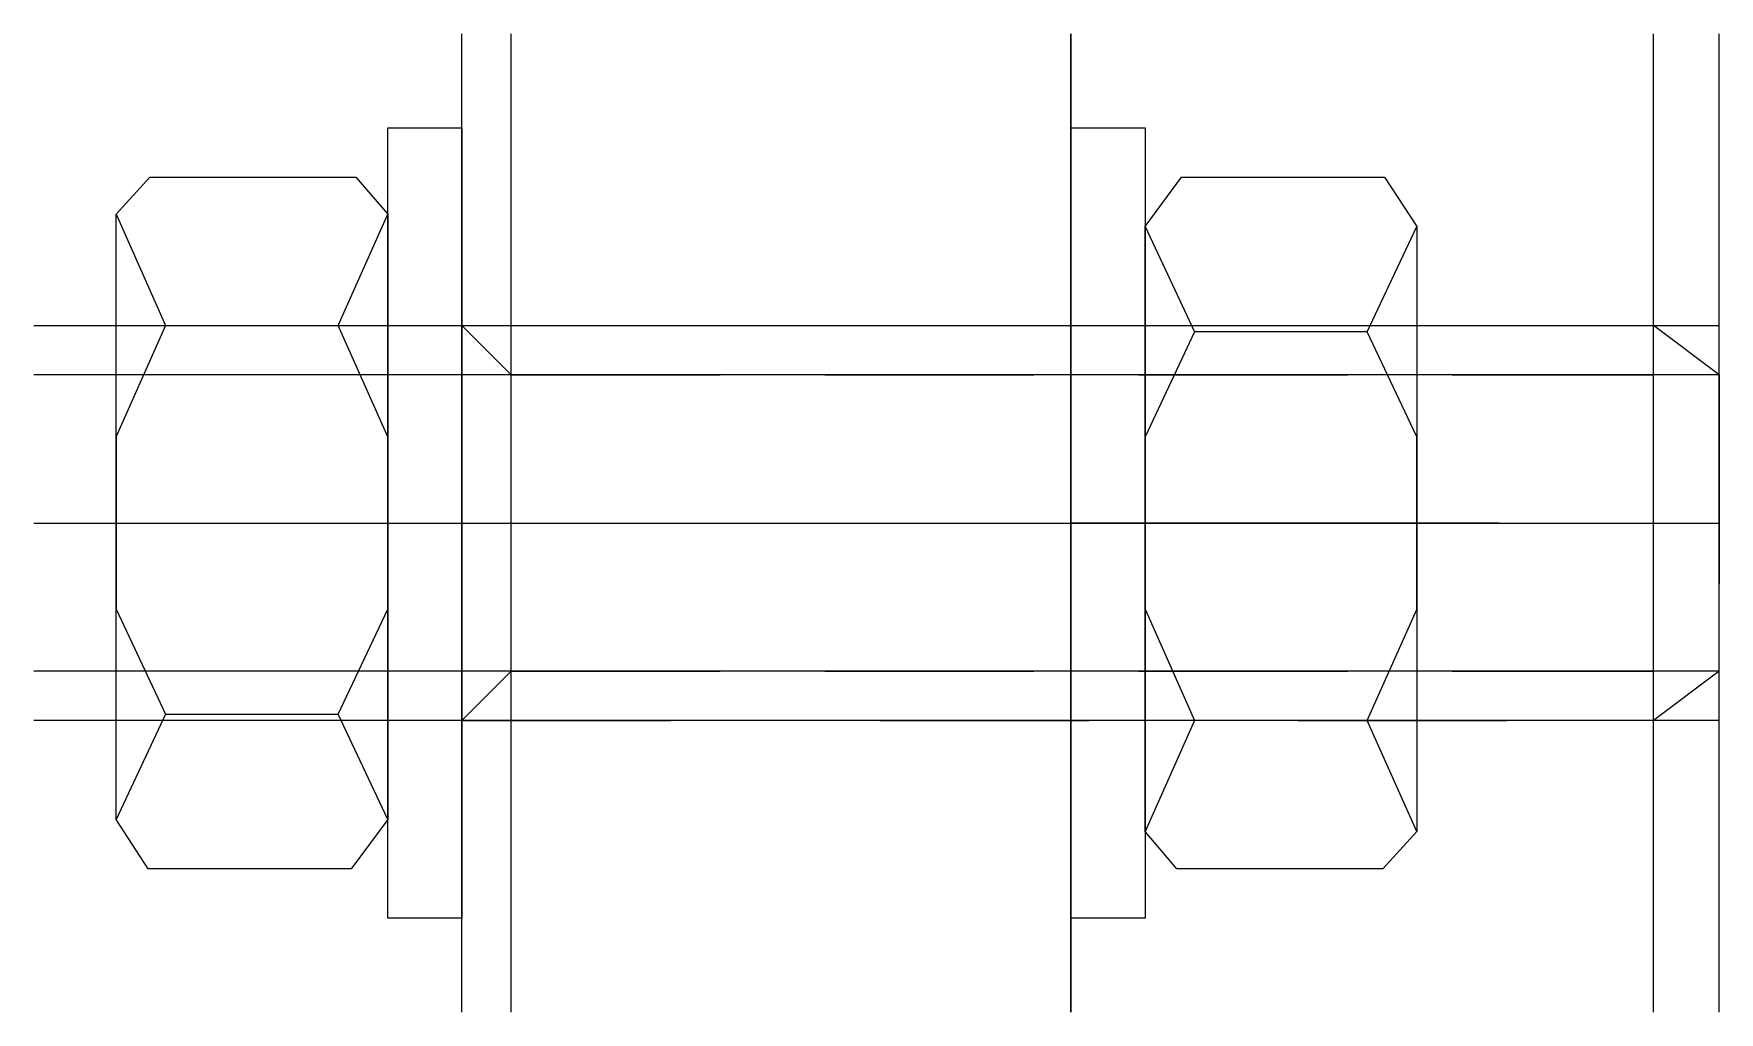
# Model space of a CAD drawing. Extents: x -13 to 38.2, y -14.9 to 14.9.
import ezdxf

# ---------------------------------------------------------------- set-up
doc = ezdxf.new("R2010")
doc.units = 0
doc.linetypes.add('DASHED', pattern=[12.7, 6.35, -6.35])
doc.linetypes.add('HIDDEN', pattern=[9.525, 6.35, -3.175])
doc.layers.get('0').update_dxf_attribs({"linetype": 'CONTINUOUS'})

msp = doc.modelspace()

# ---------------------------------------------------------------- linework, layer by layer
at = {"linetype": 'CONTINUOUS'}
for p, q in [((0, -14.86), (0, 14.86)), ((0, -14.86), (0, 14.86)), ((1.5, -14.86), (1.5, 14.86)), ((18.5, -14.86), (18.5, 14.86)), ((18.5, 14.86), (18.5, -14.86)), ((36.19, -14.86), (36.19, 14.86)), ((38.19, -14.86), (38.19, 14.86)), ((-2.25, 0), (-2.25, 12)), ((-2.25, 12), (0, 12)), ((0, 12), (0, -12)), ((18.5, -12), (18.5, 12)), ((18.5, 12), (20.75, 12)), ((20.75, 12), (20.75, 0)), ((-10.5, 9.38), (-9.47, 10.5)), ((-9.47, 10.5), (-3.22, 10.5)), ((-3.22, 10.5), (-2.25, 9.38)), ((20.75, 9), (21.86, 10.5)), ((21.86, 10.5), (28.02, 10.5)), ((28.02, 10.5), (29, 9)), ((-10.5, 9.38), (-9, 6)), ((-10.5, -9), (-10.5, 9.38)), ((-3.75, 6), (-2.25, 9.38)), ((-2.25, 9.38), (-2.25, 0)), ((20.75, 0), (20.75, 9)), ((20.75, 9), (22.25, 5.81)), ((27.5, 5.81), (29, 9)), ((29, 9), (29, -9.37)), ((-13, 6), (38.19, 6)), ((-9, 6), (-10.5, 2.63)), ((-9, 6), (-3.75, 6)), ((-2.25, 2.62), (-3.75, 6)), ((22.25, 5.81), (20.75, 2.62)), ((27.5, 5.81), (22.25, 5.81)), ((29, 2.62), (27.5, 5.81)), ((38.19, 4.5), (-13, 4.5)), ((-10.5, 2.63), (-10.5, -2.62)), ((-2.25, -2.62), (-2.25, 2.62)), ((20.75, 2.62), (20.75, -2.62)), ((29, -2.63), (29, 2.62)), ((-13, 0), (38.19, 0)), ((-2.25, -12), (-2.25, 0)), ((-2.25, 0), (-2.25, -9)), ((31.5, 0), (18.5, 0)), ((20.75, -9.37), (20.75, 0)), ((20.75, 0), (20.75, -12)), ((-10.5, -2.62), (-9, -5.81)), ((-3.75, -5.81), (-2.25, -2.62)), ((20.75, -2.62), (22.25, -6)), ((27.5, -6), (29, -2.63)), ((38.19, -4.5), (-13, -4.5)), ((38.19, -6), (-13, -6)), ((-9, -5.81), (-10.5, -9)), ((-9, -5.81), (-3.75, -5.81)), ((-2.25, -9), (-3.75, -5.81)), ((22.25, -6), (20.75, -9.37)), ((27.5, -6), (22.25, -6)), ((29, -9.37), (27.5, -6)), ((-9.52, -10.5), (-10.5, -9)), ((-2.25, -9), (-3.36, -10.5)), ((21.72, -10.5), (20.75, -9.37)), ((29, -9.37), (27.97, -10.5)), ((-3.36, -10.5), (-9.52, -10.5)), ((27.97, -10.5), (21.72, -10.5)), ((0, -12), (-2.25, -12)), ((20.75, -12), (18.5, -12))]:
    msp.add_line(p, q, dxfattribs=at)
at = {"linetype": 'DASHED'}
for p, q in [((0, 6), (36.19, 6)), ((38.19, 4.5), (36.19, 6)), ((36.19, -6), (36.19, 6)), ((38.19, 4.5), (38.19, -4.5)), ((38.19, -4.5), (36.19, -6)), ((0, -6), (36.19, -6))]:
    msp.add_line(p, q, dxfattribs=at)
at = {"linetype": 'HIDDEN'}
for p, q in [((0, 6), (1.5, 4.5)), ((0, 6), (0, -6)), ((1.5, 4.5), (36.19, 4.5)), ((0, -6), (1.5, -4.5)), ((1.5, -4.5), (36.19, -4.5))]:
    msp.add_line(p, q, dxfattribs=at)

doc.saveas('drawing.dxf')
